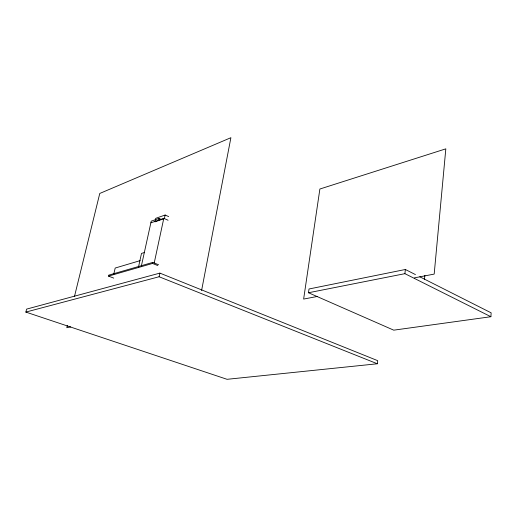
<?xml version="1.0" encoding="UTF-8"?>
<svg xmlns="http://www.w3.org/2000/svg" width="517" height="517" viewBox="0 0 517 517"><rect width="100%" height="100%" fill="white"/><g stroke="black" fill="none" stroke-linecap="round" stroke-linejoin="round"><path stroke-width="0.78" d="M415.448 274.592L405.354 269.493L309.024 288.984L308.475 292.751L393.734 330.163L490.892 316.721L491.15 312.837L419.772 276.782M424.496 279.277L424.877 275.348M490.892 316.721L404.914 273.667L405.354 269.493M377.358 363.774L377.707 360.666L159.876 273.112L26.638 309.108L25.85 312.081L227.053 379.31L377.358 363.774L159.107 276.75L25.85 312.081M201.591 290.515L230.899 137.69L99.768 193.455L74.467 296.5M159.107 276.75L159.876 273.112M154.215 262.991L163.799 218.329L168.07 220.242M165.13 215.02L164.367 218.581L154.932 221.871L155.701 218.348L165.13 215.02L168.691 216.623M152.774 262.403L108.732 275.128L108.505 276.11L152.554 263.444L152.774 262.403L158.609 264.782M158.693 220.113L159.068 218.4L160.509 219.046M138.453 267.231L141.503 253.408L144.398 252.522M141.38 265.945L151.229 221.153L159.068 218.4M113.669 274.63L115.194 268.039L140.139 260.626M67.372 325.387L66.796 327.726L70.745 326.86M150.854 222.846L163.799 218.329M308.475 292.751L404.914 273.667M317.089 296.5L303.634 299.072L319.881 189.015L445.822 148.844L434.183 274.094L414.401 277.875M108.505 276.11L113.721 278.107M152.554 263.444L157.737 265.557"/></g></svg>
